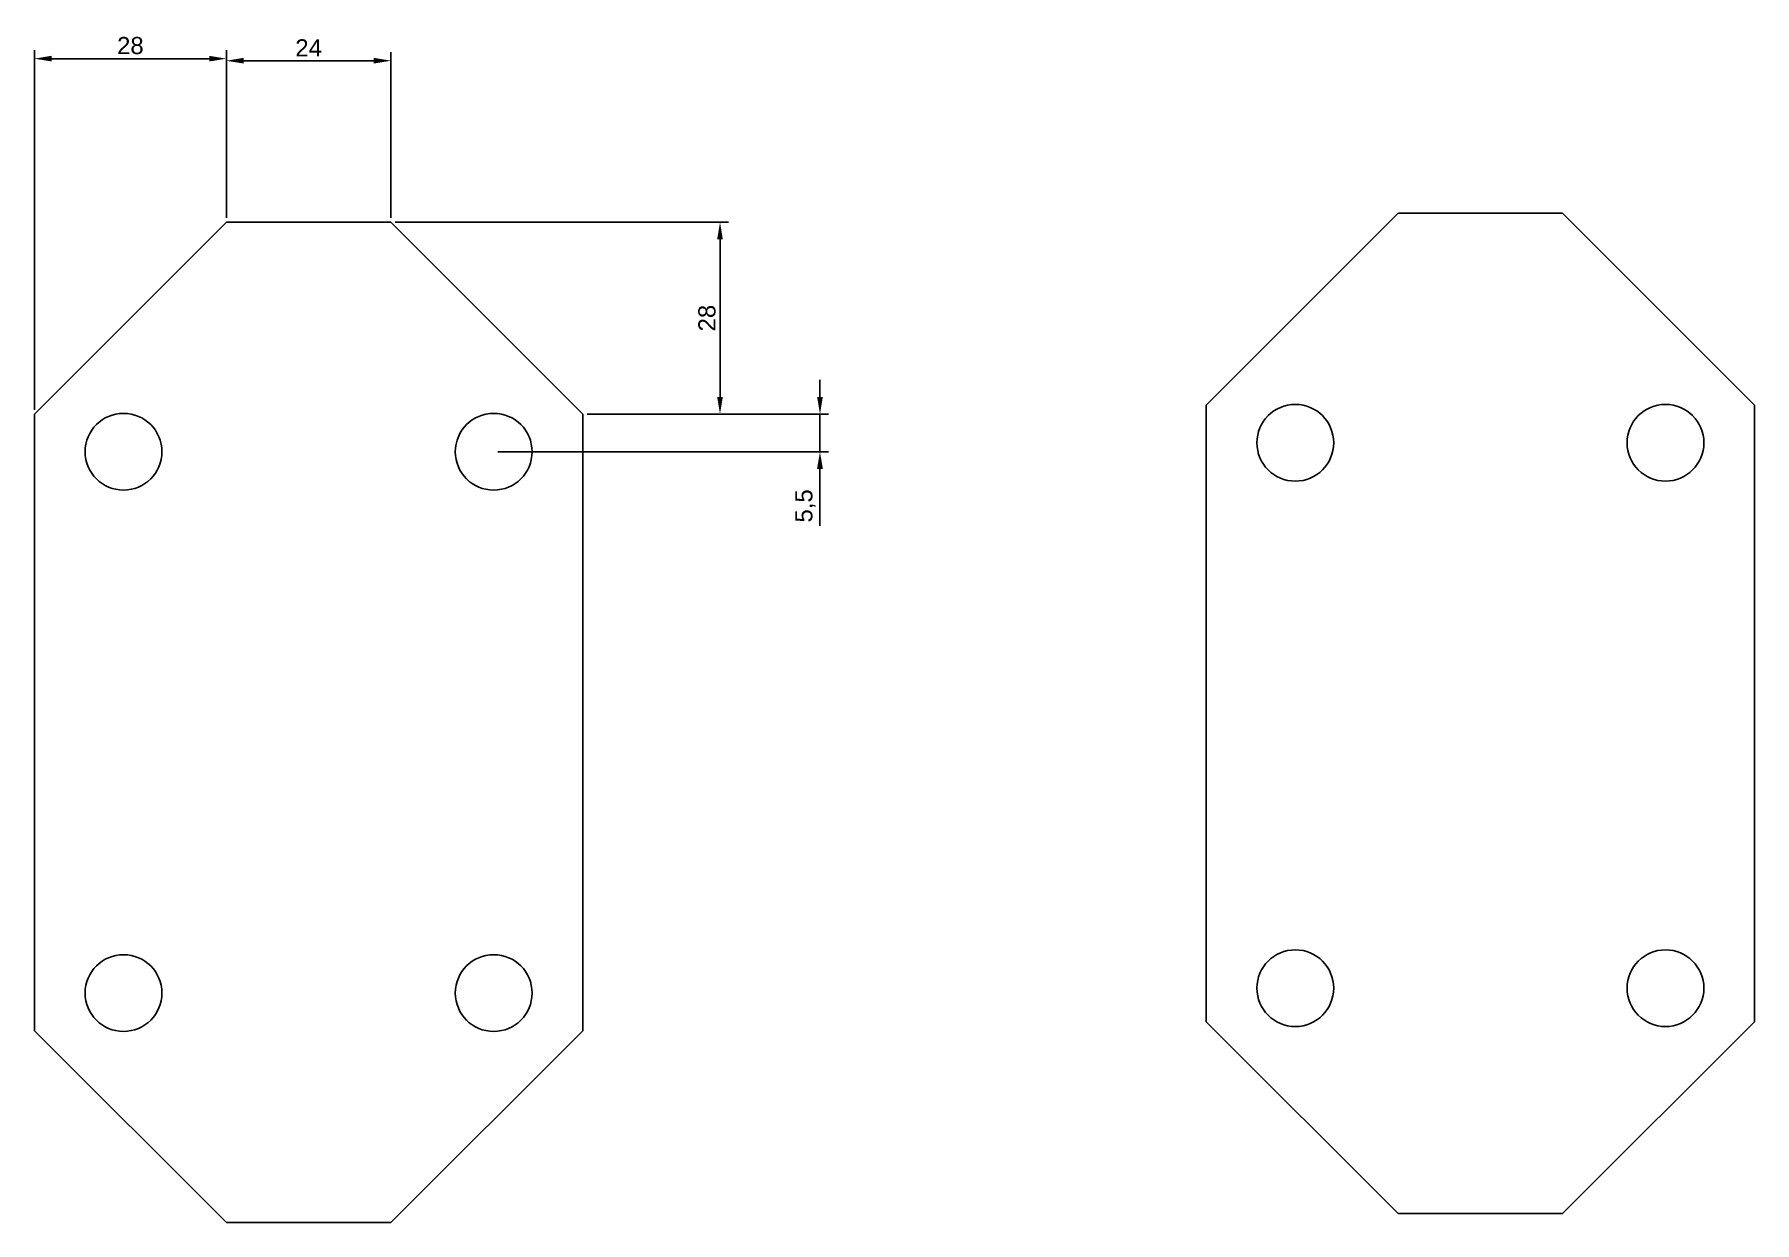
# Model space of a CAD drawing. Header units: millimetres. Extents: x 1074 to 1325, y 2113 to 2287.
import ezdxf

# ---------------------------------------------------------------- set-up
doc = ezdxf.new("R2010")
doc.units = ezdxf.units.MM
doc.styles.get("Standard").update_dxf_attribs({"font": 'arial.ttf'})
doc.dimstyles.new('ISO-25', dxfattribs={"dimtxt": 2.5, "dimasz": 2.5, "dimexe": 1.25, "dimexo": 0.625, "dimtad": 1, "dimtxsty": 'Standard', "dimcen": 2.5, "dimadec": 0, "dimazin": 0, "dimtfac": 1, "dimtmove": 0, "dimatfit": 3, "dimfxl": 0, "dimarcsym": 0})

# ---------------------------------------------------------------- blocks, each defined once
blk = doc.blocks.new('*D1')
at = {"color": 0, "lineweight": -2}
for p, q in [((1073.58, 2231.99), (1073.58, 2284.48)), ((1101.58, 2259.99), (1101.58, 2284.48)), ((1076.08, 2283.23), (1099.08, 2283.23))]:
    blk.add_line(p, q, dxfattribs=at)
at = {"color": 0}
for points in [[(1076.08, 2283.65), (1076.08, 2282.82), (1073.58, 2283.23)], [(1099.08, 2283.65), (1099.08, 2282.82), (1101.58, 2283.23)]]:
    blk.add_solid(points, dxfattribs=at)
at = {"layer": 'Defpoints', "color": 0}
for p in [(1101.58, 2283.23), (1101.58, 2259.37), (1073.58, 2231.37)]:
    blk.add_point(p, dxfattribs=at)
at = {"color": 0, "insert": (1087.58, 2285.13), "char_height": 2.5, "attachment_point": 5}
blk.add_mtext('28', dxfattribs=at)
blk = doc.blocks.new('*D2')
at = {"color": 0, "lineweight": -2}
for p, q in [((1101.58, 2259.99), (1101.58, 2284.18)), ((1125.58, 2259.99), (1125.58, 2284.18)), ((1104.08, 2282.93), (1123.08, 2282.93))]:
    blk.add_line(p, q, dxfattribs=at)
at = {"color": 0}
for points in [[(1104.08, 2283.35), (1104.08, 2282.52), (1101.58, 2282.93)], [(1123.08, 2283.35), (1123.08, 2282.52), (1125.58, 2282.93)]]:
    blk.add_solid(points, dxfattribs=at)
at = {"layer": 'Defpoints', "color": 0}
for p in [(1125.58, 2282.93), (1101.58, 2259.37), (1125.58, 2259.37)]:
    blk.add_point(p, dxfattribs=at)
at = {"color": 0, "insert": (1113.58, 2284.81), "char_height": 2.5, "attachment_point": 5}
blk.add_mtext('24', dxfattribs=at)
blk = doc.blocks.new('*D3')
at = {"color": 0, "lineweight": -2}
for p, q in [((1126.2, 2259.37), (1174.84, 2259.37)), ((1173.59, 2256.87), (1173.59, 2233.87)), ((1154.2, 2231.37), (1174.84, 2231.37))]:
    blk.add_line(p, q, dxfattribs=at)
at = {"color": 0}
for points in [[(1173.17, 2256.87), (1174, 2256.87), (1173.59, 2259.37)], [(1173.17, 2233.87), (1174, 2233.87), (1173.59, 2231.37)]]:
    blk.add_solid(points, dxfattribs=at)
at = {"layer": 'Defpoints', "color": 0}
for p in [(1125.58, 2259.37), (1153.58, 2231.37), (1173.59, 2231.37)]:
    blk.add_point(p, dxfattribs=at)
at = {"color": 0, "insert": (1171.69, 2245.37), "char_height": 2.5, "attachment_point": 5, "rotation": 90}
blk.add_mtext('28', dxfattribs=at)
blk = doc.blocks.new('*D4')
at = {"color": 0, "lineweight": -2}
for p, q in [((1188.17, 2233.87), (1188.17, 2236.37)), ((1154.2, 2231.37), (1189.42, 2231.37)), ((1188.17, 2231.37), (1188.17, 2225.87)), ((1141.2, 2225.87), (1189.42, 2225.87)), ((1188.17, 2223.37), (1188.17, 2215.05))]:
    blk.add_line(p, q, dxfattribs=at)
at = {"color": 0}
for points in [[(1187.75, 2233.87), (1188.59, 2233.87), (1188.17, 2231.37)], [(1187.75, 2223.37), (1188.59, 2223.37), (1188.17, 2225.87)]]:
    blk.add_solid(points, dxfattribs=at)
at = {"layer": 'Defpoints', "color": 0}
for p in [(1153.58, 2231.37), (1140.58, 2225.87), (1188.17, 2225.87)]:
    blk.add_point(p, dxfattribs=at)
at = {"color": 0, "insert": (1186.05, 2217.96), "char_height": 2.5, "attachment_point": 5, "rotation": 90}
blk.add_mtext('5,5', dxfattribs=at)

msp = doc.modelspace()

# ---------------------------------------------------------------- linework, layer by layer
for p, q in [((1073.579, 2231.366), (1101.579, 2259.366)), ((1101.579, 2259.366), (1125.579, 2259.366)), ((1153.579, 2231.366), (1125.579, 2259.366)), ((1244.504, 2232.675), (1272.504, 2260.675)), ((1272.504, 2260.675), (1296.504, 2260.675)), ((1324.504, 2232.675), (1296.504, 2260.675)), ((1073.579, 2141.366), (1073.579, 2231.366)), ((1153.579, 2231.366), (1153.579, 2141.366)), ((1244.504, 2142.675), (1244.504, 2232.675)), ((1324.504, 2232.675), (1324.504, 2142.675)), ((1101.579, 2113.366), (1073.579, 2141.366)), ((1153.579, 2141.366), (1125.579, 2113.366)), ((1272.504, 2114.675), (1244.504, 2142.675)), ((1324.504, 2142.675), (1296.504, 2114.675)), ((1125.579, 2113.366), (1101.579, 2113.366)), ((1296.504, 2114.675), (1272.504, 2114.675))]:
    msp.add_line(p, q)
for centre in [(1086.579, 2225.866), (1140.579, 2225.866), (1257.504, 2227.175), (1311.504, 2227.175), (1257.504, 2147.579), (1311.504, 2147.579), (1086.579, 2146.866), (1140.579, 2146.866)]:
    msp.add_circle(centre, 5.6)

# ---------------------------------------------------------------- dimensions: what is measured, and where the dimension line sits
for base, p1, p2, picture, middle in [((1101.579, 2283.232), (1073.579, 2231.366), (1101.579, 2259.366), '*D1', (1087.579, 2285.133)), ((1125.579, 2282.934), (1101.579, 2259.366), (1125.579, 2259.366), '*D2', (1113.579, 2284.814))]:
    dim = msp.add_linear_dim(base=base, p1=p1, p2=p2, dimstyle='ISO-25')
    dim.commit()
    dim.dimension.update_dxf_attribs({"geometry": picture, "text_midpoint": middle})
for base, p1, p2, picture, middle in [((1173.588, 2231.366), (1125.579, 2259.366), (1153.579, 2231.366), '*D3', (1171.686, 2245.366)), ((1188.171, 2225.866), (1153.579, 2231.366), (1140.579, 2225.866), '*D4', (1186.048, 2217.956))]:
    dim = msp.add_linear_dim(base=base, p1=p1, p2=p2, angle=90, dimstyle='ISO-25')
    dim.commit()
    dim.dimension.update_dxf_attribs({"geometry": picture, "text_midpoint": middle})

doc.saveas('drawing.dxf')
